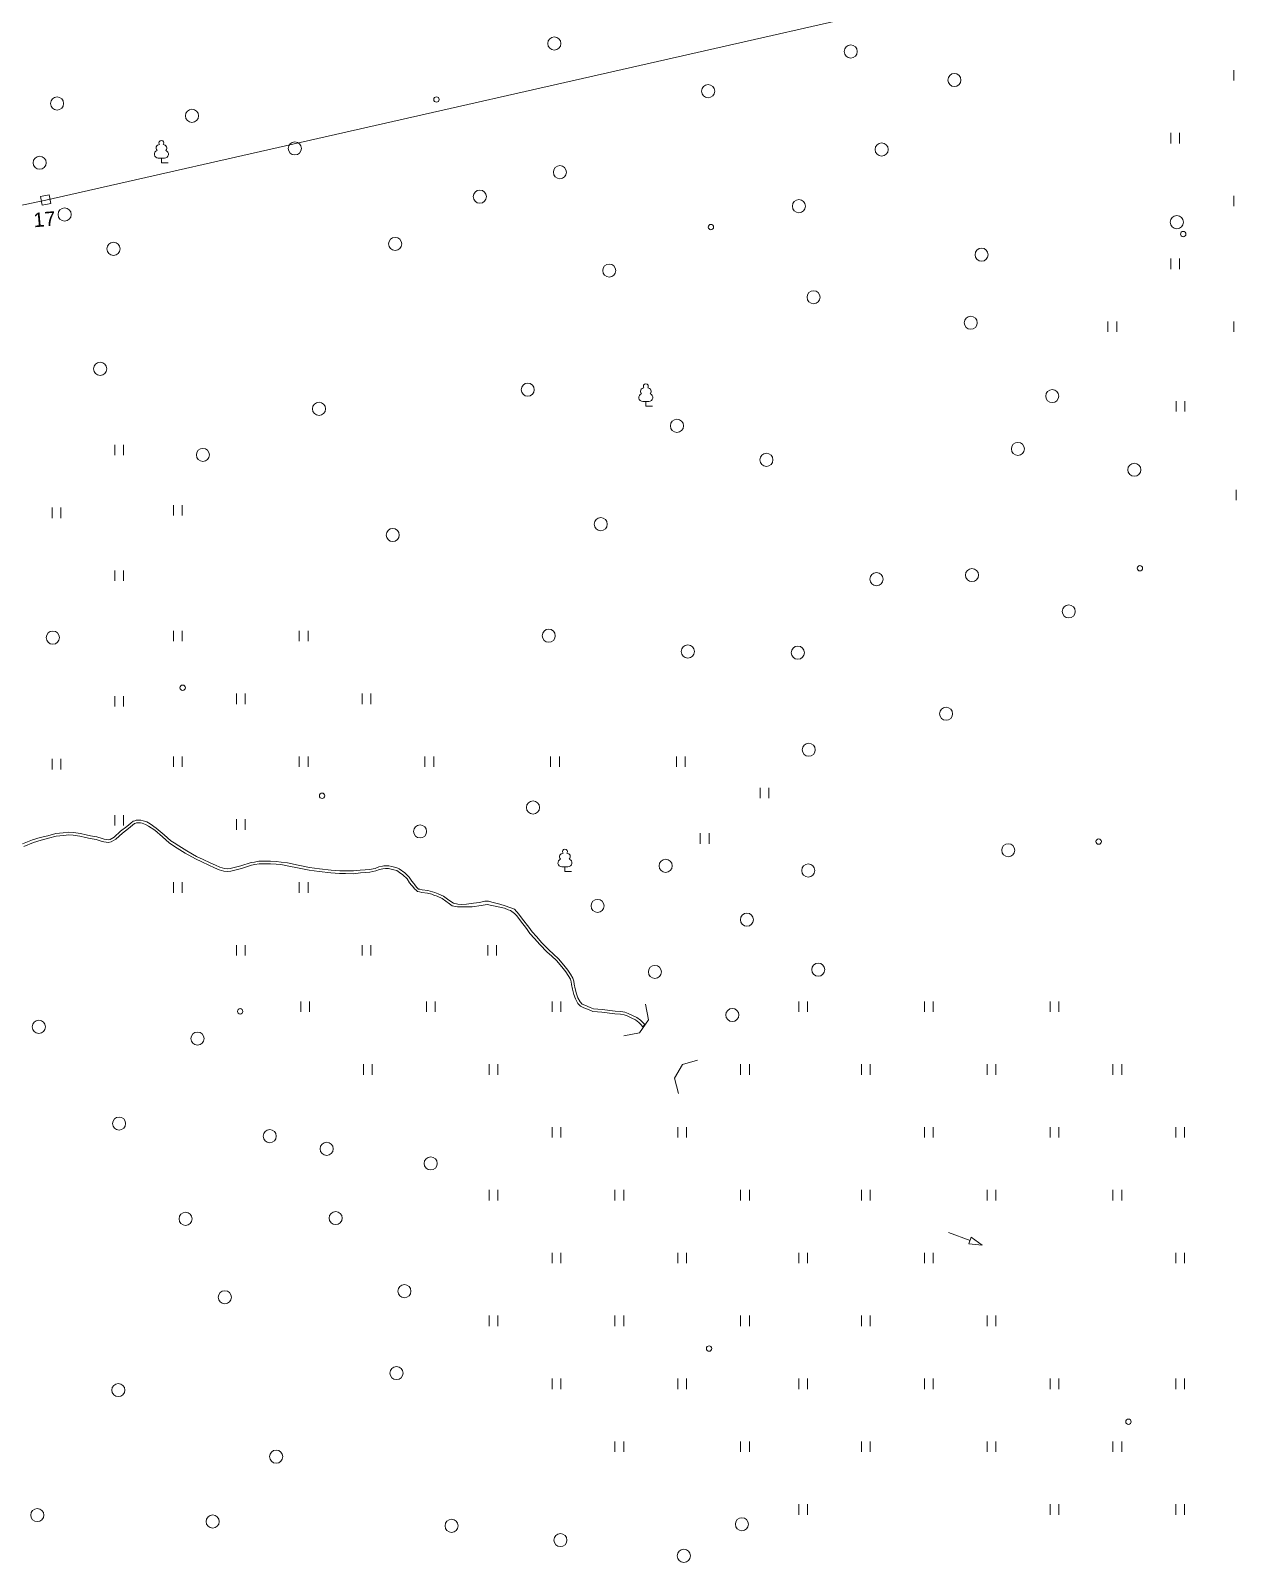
# Model space of a CAD drawing. Extents: x 1000 to 4000, y -4000 to -1000.
# Drawn here: x 3261.3 to 3530.1, y -3646.4 to -3305.1 of the extents above; entities that cross this region are included whole.
import ezdxf
from ezdxf.enums import TextEntityAlignment as Align

# ---------------------------------------------------------------- set-up
doc = ezdxf.new("R2010")
doc.units = 0
doc.header["$MEASUREMENT"] = 0
doc.layers.get('0').update_dxf_attribs({"linetype": 'CONTINUOUS'})
for name, color, linetype in [('18', 7, 'CONTINUOUS'), ('19', 7, 'CONTINUOUS'), ('30', 7, 'CONTINUOUS')]:
    doc.layers.add(name, color=color, linetype=linetype)
doc.styles.add('ARIAL', font='arial.ttf')

msp = doc.modelspace()

# ---------------------------------------------------------------- linework, layer by layer
at = {"color": 253, "linetype": 'Continuous', "lineweight": 0}
for p, q in [((3290.43, -3334.63), (3290.43, -3333.55)), ((3290.43, -3334.63), (3291.93, -3334.63)), ((3263.49, -3342.07), (3265.46, -3341.72)), ((3263.84, -3344.03), (3263.49, -3342.07)), ((3263.84, -3344.03), (3265.81, -3343.69)), ((3264.65, -3342.88), (3264.65, -3342.88)), ((3265.81, -3343.69), (3265.46, -3341.72)), ((3398.34, -3388.84), (3398.34, -3387.76)), ((3398.34, -3388.84), (3399.84, -3388.84)), ((3380.32, -3492.51), (3380.32, -3491.43)), ((3380.32, -3492.51), (3381.82, -3492.51)), ((3398.93, -3525.52), (3398.3, -3522.05)), ((3393.46, -3529.06), (3396.93, -3528.43)), ((3396.93, -3528.43), (3398.93, -3525.52)), ((3409.88, -3534.55), (3406.48, -3535.46)), ((3406.48, -3535.46), (3404.71, -3538.51)), ((3404.71, -3538.51), (3405.62, -3541.92)), ((3465.75, -3572.92), (3470.57, -3574.7)), ((3470.84, -3573.97), (3470.3, -3575.44)), ((3470.3, -3575.44), (3473.25, -3575.7)), ((3473.25, -3575.7), (3470.84, -3573.97))]:
    msp.add_line(p, q, dxfattribs=at)
for points in [[(3529.3, -3316.26), (3529.3, -3313.92)], [(3515.3, -3330.26), (3515.3, -3327.92)], [(3517.25, -3327.92), (3517.25, -3330.26)], [(3289.74, -3333.55), (3291.11, -3333.55)], [(3529.3, -3344.26), (3529.3, -3341.92)], [(3515.3, -3358.26), (3515.3, -3355.92)], [(3517.25, -3355.92), (3517.25, -3358.26)], [(3501.3, -3372.26), (3501.3, -3369.92)], [(3503.25, -3369.92), (3503.25, -3372.26)], [(3529.3, -3372.26), (3529.3, -3369.92)], [(3397.65, -3387.76), (3399.01, -3387.76)], [(3516.5, -3390.01), (3516.5, -3387.67)], [(3518.45, -3387.67), (3518.45, -3390.01)], [(3280.07, -3399.73), (3280.07, -3397.39)], [(3282.02, -3397.39), (3282.02, -3399.73)], [(3529.83, -3409.78), (3529.83, -3407.44)], [(3266.07, -3413.73), (3266.07, -3411.39)], [(3268.03, -3411.39), (3268.03, -3413.73)], [(3293.14, -3413.2), (3293.14, -3410.86)], [(3295.09, -3410.86), (3295.09, -3413.2)], [(3280.07, -3427.73), (3280.07, -3425.39)], [(3282.02, -3425.39), (3282.02, -3427.73)], [(3293.14, -3441.2), (3293.14, -3438.86)], [(3295.09, -3438.86), (3295.09, -3441.2)], [(3321.14, -3441.2), (3321.14, -3438.86)], [(3323.09, -3438.86), (3323.09, -3441.2)], [(3280.07, -3455.73), (3280.07, -3453.39)], [(3282.02, -3453.39), (3282.02, -3455.73)], [(3307.14, -3455.2), (3307.14, -3452.86)], [(3309.09, -3452.86), (3309.09, -3455.2)], [(3335.14, -3455.2), (3335.14, -3452.86)], [(3337.09, -3452.86), (3337.09, -3455.2)], [(3293.14, -3469.2), (3293.14, -3466.86)], [(3295.09, -3466.86), (3295.09, -3469.2)], [(3321.14, -3469.2), (3321.14, -3466.86)], [(3323.09, -3466.86), (3323.09, -3469.2)], [(3349.14, -3469.2), (3349.14, -3466.86)], [(3351.09, -3466.86), (3351.09, -3469.2)], [(3377.14, -3469.2), (3377.14, -3466.86)], [(3379.09, -3466.86), (3379.09, -3469.2)], [(3405.14, -3469.2), (3405.14, -3466.86)], [(3407.09, -3466.86), (3407.09, -3469.2)], [(3266.07, -3469.73), (3266.07, -3467.39)], [(3268.03, -3467.39), (3268.03, -3469.73)], [(3423.8, -3476.15), (3423.8, -3473.81)], [(3425.74, -3473.81), (3425.74, -3476.15)], [(3280.07, -3482.26), (3280.07, -3479.92)], [(3282.02, -3479.92), (3282.02, -3482.26)], [(3307.14, -3483.2), (3307.14, -3480.86)], [(3309.09, -3480.86), (3309.09, -3483.2)], [(3410.47, -3486.31), (3410.47, -3483.97)], [(3412.42, -3483.97), (3412.42, -3486.31)], [(3379.63, -3491.43), (3380.99, -3491.43)], [(3293.14, -3497.2), (3293.14, -3494.86)], [(3295.09, -3494.86), (3295.09, -3497.2)], [(3321.14, -3497.2), (3321.14, -3494.86)], [(3323.09, -3494.86), (3323.09, -3497.2)], [(3307.14, -3511.2), (3307.14, -3508.86)], [(3309.09, -3508.86), (3309.09, -3511.2)], [(3335.14, -3511.2), (3335.14, -3508.86)], [(3337.09, -3508.86), (3337.09, -3511.2)], [(3363.14, -3511.2), (3363.14, -3508.86)], [(3365.09, -3508.86), (3365.09, -3511.2)], [(3321.46, -3523.78), (3321.46, -3521.44)], [(3323.41, -3521.44), (3323.41, -3523.78)], [(3349.46, -3523.78), (3349.46, -3521.44)], [(3351.41, -3521.44), (3351.41, -3523.78)], [(3377.46, -3523.78), (3377.46, -3521.44)], [(3379.41, -3521.44), (3379.41, -3523.78)], [(3432.4, -3523.78), (3432.4, -3521.44)], [(3434.35, -3521.44), (3434.35, -3523.78)], [(3460.4, -3523.78), (3460.4, -3521.44)], [(3462.35, -3521.44), (3462.35, -3523.78)], [(3488.4, -3523.78), (3488.4, -3521.44)], [(3490.35, -3521.44), (3490.35, -3523.78)], [(3335.46, -3537.78), (3335.46, -3535.44)], [(3337.41, -3535.44), (3337.41, -3537.78)], [(3363.46, -3537.78), (3363.46, -3535.44)], [(3365.41, -3535.44), (3365.41, -3537.78)], [(3419.46, -3537.78), (3419.46, -3535.44)], [(3421.41, -3535.44), (3421.41, -3537.78)], [(3446.4, -3537.78), (3446.4, -3535.44)], [(3448.35, -3535.44), (3448.35, -3537.78)], [(3474.4, -3537.78), (3474.4, -3535.44)], [(3476.35, -3535.44), (3476.35, -3537.78)], [(3502.4, -3537.78), (3502.4, -3535.44)], [(3504.35, -3535.44), (3504.35, -3537.78)], [(3377.46, -3551.78), (3377.46, -3549.44)], [(3379.41, -3549.44), (3379.41, -3551.78)], [(3405.46, -3551.78), (3405.46, -3549.44)], [(3407.41, -3549.44), (3407.41, -3551.78)], [(3460.4, -3551.78), (3460.4, -3549.44)], [(3462.35, -3549.44), (3462.35, -3551.78)], [(3488.4, -3551.78), (3488.4, -3549.44)], [(3490.35, -3549.44), (3490.35, -3551.78)], [(3516.4, -3551.78), (3516.4, -3549.44)], [(3518.35, -3549.44), (3518.35, -3551.78)], [(3363.46, -3565.78), (3363.46, -3563.44)], [(3365.41, -3563.44), (3365.41, -3565.78)], [(3391.46, -3565.78), (3391.46, -3563.44)], [(3393.41, -3563.44), (3393.41, -3565.78)], [(3419.46, -3565.78), (3419.46, -3563.44)], [(3421.41, -3563.44), (3421.41, -3565.78)], [(3446.4, -3565.78), (3446.4, -3563.44)], [(3448.35, -3563.44), (3448.35, -3565.78)], [(3474.4, -3565.78), (3474.4, -3563.44)], [(3476.35, -3563.44), (3476.35, -3565.78)], [(3502.4, -3565.78), (3502.4, -3563.44)], [(3504.35, -3563.44), (3504.35, -3565.78)], [(3377.46, -3579.78), (3377.46, -3577.44)], [(3379.41, -3577.44), (3379.41, -3579.78)], [(3405.46, -3579.78), (3405.46, -3577.44)], [(3407.41, -3577.44), (3407.41, -3579.78)], [(3432.4, -3579.78), (3432.4, -3577.44)], [(3434.35, -3577.44), (3434.35, -3579.78)], [(3460.4, -3579.78), (3460.4, -3577.44)], [(3462.35, -3577.44), (3462.35, -3579.78)], [(3516.4, -3579.78), (3516.4, -3577.44)], [(3518.35, -3577.44), (3518.35, -3579.78)], [(3363.46, -3593.78), (3363.46, -3591.44)], [(3365.41, -3591.44), (3365.41, -3593.78)], [(3391.46, -3593.78), (3391.46, -3591.44)], [(3393.41, -3591.44), (3393.41, -3593.78)], [(3419.46, -3593.78), (3419.46, -3591.44)], [(3421.41, -3591.44), (3421.41, -3593.78)], [(3446.4, -3593.78), (3446.4, -3591.44)], [(3448.35, -3591.44), (3448.35, -3593.78)], [(3474.4, -3593.78), (3474.4, -3591.44)], [(3476.35, -3591.44), (3476.35, -3593.78)], [(3377.46, -3607.78), (3377.46, -3605.44)], [(3379.41, -3605.44), (3379.41, -3607.78)], [(3405.46, -3607.78), (3405.46, -3605.44)], [(3407.41, -3605.44), (3407.41, -3607.78)], [(3432.4, -3607.78), (3432.4, -3605.44)], [(3434.35, -3605.44), (3434.35, -3607.78)], [(3460.4, -3607.78), (3460.4, -3605.44)], [(3462.35, -3605.44), (3462.35, -3607.78)], [(3488.4, -3607.78), (3488.4, -3605.44)], [(3490.35, -3605.44), (3490.35, -3607.78)], [(3516.4, -3607.78), (3516.4, -3605.44)], [(3518.35, -3605.44), (3518.35, -3607.78)], [(3391.46, -3621.78), (3391.46, -3619.44)], [(3393.41, -3619.44), (3393.41, -3621.78)], [(3419.46, -3621.78), (3419.46, -3619.44)], [(3421.41, -3619.44), (3421.41, -3621.78)], [(3446.4, -3621.78), (3446.4, -3619.44)], [(3448.35, -3619.44), (3448.35, -3621.78)], [(3474.4, -3621.78), (3474.4, -3619.44)], [(3476.35, -3619.44), (3476.35, -3621.78)], [(3502.4, -3621.78), (3502.4, -3619.44)], [(3504.35, -3619.44), (3504.35, -3621.78)], [(3432.4, -3635.78), (3432.4, -3633.44)], [(3434.35, -3633.44), (3434.35, -3635.78)], [(3488.4, -3635.78), (3488.4, -3633.44)], [(3490.35, -3633.44), (3490.35, -3635.78)], [(3516.4, -3635.78), (3516.4, -3633.44)], [(3518.35, -3633.44), (3518.35, -3635.78)]]:
    msp.add_lwpolyline(points, dxfattribs=at)
for centre, radius in [((3377.96, -3308.02), 1.46), ((3444, -3309.79), 1.46), ((3467.09, -3316.15), 1.46), ((3267.18, -3321.37), 1.46), ((3351.7, -3320.49), 0.6), ((3412.22, -3318.64), 1.46), ((3297.24, -3324.13), 1.46), ((3320.16, -3331.38), 1.46), ((3450.88, -3331.64), 1.46), ((3263.31, -3334.58), 1.46), ((3379.21, -3336.69), 1.46), ((3361.37, -3342.13), 1.46), ((3432.45, -3344.25), 1.46), ((3268.87, -3346.1), 1.46), ((3516.64, -3347.81), 1.46), ((3412.85, -3348.91), 0.6), ((3518.06, -3350.47), 0.6), ((3279.75, -3353.75), 1.46), ((3342.51, -3352.66), 1.46), ((3473.15, -3355.06), 1.46), ((3390.19, -3358.61), 1.46), ((3435.71, -3364.55), 1.46), ((3470.73, -3370.23), 1.46), ((3276.78, -3380.5), 1.46), ((3372.04, -3385.14), 1.46), ((3488.88, -3386.57), 1.46), ((3325.54, -3389.41), 1.46), ((3405.28, -3393.2), 1.46), ((3299.68, -3399.68), 1.46), ((3481.24, -3398.33), 1.46), ((3425.21, -3400.76), 1.46), ((3507.17, -3402.98), 1.46), ((3388.3, -3415.09), 1.46), ((3341.97, -3417.52), 1.46), ((3449.73, -3427.36), 1.46), ((3471, -3426.44), 1.46), ((3508.42, -3424.92), 0.6), ((3492.55, -3434.54), 1.46), ((3266.25, -3440.38), 1.46), ((3376.72, -3439.95), 1.46), ((3407.7, -3443.46), 1.46), ((3432.21, -3443.73), 1.46), ((3295.17, -3451.54), 0.6), ((3465.23, -3457.33), 1.46), ((3434.64, -3465.35), 1.46), ((3326.22, -3475.62), 0.6), ((3373.21, -3478.22), 1.46), ((3348.05, -3483.56), 1.46), ((3479.08, -3487.75), 1.46), ((3499.23, -3485.82), 0.6), ((3402.76, -3491.23), 1.46), ((3434.53, -3492.26), 1.46), ((3387.6, -3500.15), 1.46), ((3420.87, -3503.22), 1.46), ((3400.37, -3514.86), 1.46), ((3436.75, -3514.35), 1.46), ((3307.97, -3523.64), 0.6), ((3417.62, -3524.45), 1.46), ((3263.12, -3527.09), 1.46), ((3298.48, -3529.71), 1.46), ((3281, -3548.65), 1.46), ((3314.56, -3551.46), 1.46), ((3327.25, -3554.28), 1.46), ((3350.42, -3557.52), 1.46), ((3295.81, -3569.87), 1.46), ((3329.25, -3569.7), 1.46), ((3304.55, -3587.34), 1.46), ((3344.56, -3585.99), 1.46), ((3412.43, -3598.77), 0.6), ((3342.81, -3604.23), 1.46), ((3280.83, -3608.02), 1.46), ((3505.86, -3615.07), 0.6), ((3316, -3622.85), 1.46), ((3262.78, -3635.87), 1.46), ((3301.85, -3637.31), 1.46), ((3355.07, -3638.26), 1.46), ((3419.75, -3637.91), 1.46), ((3379.32, -3641.43), 1.46), ((3406.81, -3644.94), 1.46)]:
    msp.add_circle(centre, radius, dxfattribs=at)
for centre, radius, start, end in [((3289.99, -3331.29), 0.754, 88.1329, 226.6634), ((3290.43, -3330.18), 0.545, 90, 220.5003), ((3290.43, -3330.18), 0.545, 319.4997, 90), ((3290.87, -3331.29), 0.754, 313.3366, 91.8671), ((3289.75, -3332.67), 0.879, 108.3532, 269.3875), ((3291.11, -3332.67), 0.879, 269.6098, 71.6468), ((3397.9, -3385.5), 0.754, 88.1329, 226.6634), ((3398.34, -3384.39), 0.545, 90, 220.5003), ((3398.34, -3384.39), 0.545, 319.4997, 90), ((3398.78, -3385.5), 0.754, 313.3366, 91.8671), ((3397.66, -3386.88), 0.879, 108.3532, 269.3875), ((3399.02, -3386.88), 0.879, 269.6098, 71.6468), ((3380.32, -3488.06), 0.545, 90, 220.5003), ((3380.32, -3488.06), 0.545, 319.4997, 90), ((3379.64, -3490.55), 0.879, 108.3532, 269.3875), ((3379.88, -3489.17), 0.754, 88.1329, 226.6634), ((3380.76, -3489.17), 0.754, 313.3366, 91.8671), ((3381, -3490.55), 0.879, 269.6098, 71.6468)]:
    msp.add_arc(centre, radius, start, end, dxfattribs=at)
at = {"layer": '18', "color": 253, "linetype": 'Continuous', "lineweight": 0}
for p, q in [((3264.65, -3342.88), (3530.12, -3282.71)), ((3000, -3399.62), (3264.65, -3342.88))]:
    msp.add_line(p, q, dxfattribs=at)
at = {"layer": '30', "color": 253, "linetype": 'Continuous', "lineweight": 0}
for p, q in [((3265.14, -3484.51), (3266.91, -3484.05)), ((3266.91, -3484.05), (3268.55, -3483.86)), ((3268.55, -3483.86), (3269.81, -3483.73)), ((3269.81, -3483.73), (3270.84, -3483.8)), ((3270.84, -3483.8), (3272.39, -3484.05)), ((3272.39, -3484.05), (3273.68, -3484.34)), ((3279.93, -3484.8), (3281.35, -3483.51)), ((3281.74, -3483.96), (3280.29, -3485.28)), ((3281.35, -3483.51), (3282.7, -3482.45)), ((3283.07, -3482.92), (3281.74, -3483.96)), ((3282.7, -3482.45), (3283.63, -3481.71)), ((3284.01, -3482.17), (3283.07, -3482.92)), ((3283.63, -3481.71), (3284.14, -3481.29)), ((3284.45, -3481.82), (3284.01, -3482.17)), ((3284.14, -3481.29), (3284.5, -3481.16)), ((3284.7, -3481.72), (3284.45, -3481.82)), ((3284.5, -3481.16), (3284.79, -3481.06)), ((3284.9, -3481.66), (3284.7, -3481.72)), ((3284.79, -3481.06), (3285.3, -3481.03)), ((3285.32, -3481.63), (3284.9, -3481.66)), ((3285.3, -3481.03), (3285.82, -3481.03)), ((3285.75, -3481.63), (3285.32, -3481.63)), ((3286.16, -3481.73), (3285.75, -3481.63)), ((3285.82, -3481.03), (3286.34, -3481.16)), ((3286.92, -3481.99), (3286.16, -3481.73)), ((3286.34, -3481.16), (3287.17, -3481.45)), ((3287.59, -3482.4), (3286.92, -3481.99)), ((3287.17, -3481.45), (3287.92, -3481.9)), ((3288.93, -3483.31), (3287.59, -3482.4)), ((3287.92, -3481.9), (3289.29, -3482.83)), ((3290.67, -3484.73), (3288.93, -3483.31)), ((3289.29, -3482.83), (3291.06, -3484.28)), ((3259.52, -3486.34), (3261.71, -3485.44)), ((3261.91, -3486), (3259.75, -3486.89)), ((3261.71, -3485.44), (3263.45, -3484.92)), ((3263.61, -3485.5), (3261.91, -3486)), ((3263.45, -3484.92), (3265.14, -3484.51)), ((3265.28, -3485.09), (3263.61, -3485.5)), ((3267.02, -3484.64), (3265.28, -3485.09)), ((3268.62, -3484.46), (3267.02, -3484.64)), ((3269.82, -3484.33), (3268.62, -3484.46)), ((3270.77, -3484.39), (3269.82, -3484.33)), ((3272.27, -3484.64), (3270.77, -3484.39)), ((3273.55, -3484.93), (3272.27, -3484.64)), ((3274.54, -3485.13), (3273.55, -3484.93)), ((3273.68, -3484.34), (3274.64, -3484.54)), ((3275.92, -3485.35), (3274.54, -3485.13)), ((3274.64, -3484.54), (3276.06, -3484.76)), ((3277.03, -3485.72), (3275.92, -3485.35)), ((3276.06, -3484.76), (3277.22, -3485.15)), ((3277.57, -3485.9), (3277.03, -3485.72)), ((3277.22, -3485.15), (3277.7, -3485.31)), ((3278.1, -3485.97), (3277.57, -3485.9)), ((3277.7, -3485.31), (3278.19, -3485.38)), ((3278.59, -3486.05), (3278.1, -3485.97)), ((3278.19, -3485.38), (3278.57, -3485.44)), ((3278.57, -3485.44), (3278.99, -3485.34)), ((3279.22, -3485.91), (3278.59, -3486.05)), ((3278.99, -3485.34), (3279.93, -3484.8)), ((3280.29, -3485.28), (3279.22, -3485.91)), ((3292.17, -3486.11), (3290.67, -3484.73)), ((3291.06, -3484.28), (3292.54, -3485.63)), ((3292.92, -3486.61), (3292.17, -3486.11)), ((3292.54, -3485.63), (3293.25, -3486.12)), ((3293.96, -3487.3), (3292.92, -3486.61)), ((3293.25, -3486.12), (3294.28, -3486.79)), ((3295.75, -3488.41), (3293.96, -3487.3)), ((3294.28, -3486.79), (3296.06, -3487.89)), ((3298.01, -3489.68), (3295.75, -3488.41)), ((3296.06, -3487.89), (3298.28, -3489.15)), ((3299.46, -3490.36), (3298.01, -3489.68)), ((3298.28, -3489.15), (3299.72, -3489.82)), ((3301.01, -3491.11), (3299.46, -3490.36)), ((3299.72, -3489.82), (3301.27, -3490.56)), ((3301.27, -3490.56), (3302.46, -3491.11)), ((3308.1, -3491.24), (3310.39, -3490.5)), ((3310.39, -3490.5), (3311.16, -3490.37)), ((3311.26, -3490.96), (3310.53, -3491.08)), ((3311.16, -3490.37), (3312.16, -3490.21)), ((3312.22, -3490.81), (3311.26, -3490.96)), ((3312.16, -3490.21), (3313.26, -3490.18)), ((3313.26, -3490.78), (3312.22, -3490.81)), ((3313.26, -3490.18), (3314.71, -3490.21)), ((3314.7, -3490.81), (3313.26, -3490.78)), ((3315.96, -3490.84), (3314.7, -3490.81)), ((3314.71, -3490.21), (3316, -3490.24)), ((3317.05, -3490.96), (3315.96, -3490.84)), ((3316, -3490.24), (3317.13, -3490.37)), ((3318.81, -3491.27), (3317.05, -3490.96)), ((3317.13, -3490.37), (3318.51, -3490.59)), ((3318.51, -3490.59), (3320.87, -3491.08)), ((3302.22, -3491.66), (3301.01, -3491.11)), ((3303.26, -3492.1), (3302.22, -3491.66)), ((3302.46, -3491.11), (3303.46, -3491.53)), ((3304.35, -3492.41), (3303.26, -3492.1)), ((3303.46, -3491.53), (3304.46, -3491.82)), ((3305.22, -3492.49), (3304.35, -3492.41)), ((3304.46, -3491.82), (3305.2, -3491.88)), ((3305.2, -3491.88), (3305.75, -3491.79)), ((3305.87, -3492.38), (3305.22, -3492.49)), ((3305.75, -3491.79), (3308.1, -3491.24)), ((3308.26, -3491.82), (3305.87, -3492.38)), ((3310.53, -3491.08), (3308.26, -3491.82)), ((3320.75, -3491.67), (3318.81, -3491.27)), ((3323.31, -3492.15), (3320.75, -3491.67)), ((3320.87, -3491.08), (3323.41, -3491.56)), ((3325.59, -3492.48), (3323.31, -3492.15)), ((3323.41, -3491.56), (3325.67, -3491.89)), ((3328.16, -3492.77), (3325.59, -3492.48)), ((3325.67, -3491.89), (3328.21, -3492.18)), ((3330.12, -3492.94), (3328.16, -3492.77)), ((3328.21, -3492.18), (3330.15, -3492.34)), ((3331.43, -3492.94), (3330.12, -3492.94)), ((3330.15, -3492.34), (3331.44, -3492.34)), ((3333.24, -3492.97), (3331.43, -3492.94)), ((3331.44, -3492.34), (3333.21, -3492.37)), ((3333.21, -3492.37), (3334.72, -3492.18)), ((3334.77, -3492.77), (3333.24, -3492.97)), ((3334.72, -3492.18), (3335.82, -3492.14)), ((3335.86, -3492.74), (3334.77, -3492.77)), ((3335.82, -3492.14), (3336.75, -3492.05)), ((3336.84, -3492.64), (3335.86, -3492.74)), ((3336.75, -3492.05), (3338.06, -3491.79)), ((3338.23, -3492.37), (3336.84, -3492.64)), ((3338.06, -3491.79), (3338.87, -3491.47)), ((3339.05, -3492.04), (3338.23, -3492.37)), ((3338.87, -3491.47), (3339.68, -3491.27)), ((3339.76, -3491.87), (3339.05, -3492.04)), ((3339.68, -3491.27), (3339.97, -3491.24)), ((3340.37, -3491.84), (3339.76, -3491.87)), ((3339.97, -3491.24), (3340.35, -3491.24)), ((3340.35, -3491.24), (3339.97, -3491.24)), ((3339.97, -3491.24), (3341.09, -3491.24)), ((3341.05, -3491.84), (3340.37, -3491.84)), ((3341.62, -3491.93), (3341.05, -3491.84)), ((3341.09, -3491.24), (3341.74, -3491.34)), ((3342.19, -3492.08), (3341.62, -3491.93)), ((3341.74, -3491.34), (3342.35, -3491.5)), ((3342.84, -3492.28), (3342.19, -3492.08)), ((3342.35, -3491.5), (3343.09, -3491.73)), ((3343.49, -3492.67), (3342.84, -3492.28)), ((3343.09, -3491.73), (3343.41, -3491.86)), ((3343.41, -3491.86), (3344.63, -3492.78)), ((3344.24, -3493.24), (3343.49, -3492.67)), ((3345.17, -3494.14), (3344.24, -3493.24)), ((3344.63, -3492.78), (3345.63, -3493.75)), ((3345.73, -3494.98), (3345.17, -3494.14)), ((3345.63, -3493.75), (3346.21, -3494.62)), ((3346.17, -3495.52), (3345.73, -3494.98)), ((3346.45, -3495.86), (3346.17, -3495.52)), ((3346.21, -3494.62), (3346.63, -3495.14)), ((3346.83, -3496.38), (3346.45, -3495.86)), ((3346.63, -3495.14), (3346.92, -3495.49)), ((3347.15, -3496.67), (3346.83, -3496.38)), ((3346.92, -3495.49), (3347.28, -3495.98)), ((3347.45, -3496.97), (3347.15, -3496.67)), ((3347.28, -3495.98), (3347.57, -3496.24)), ((3347.91, -3497.02), (3347.45, -3496.97)), ((3347.57, -3496.24), (3347.73, -3496.4)), ((3347.73, -3496.4), (3348.02, -3496.43)), ((3348.41, -3497.15), (3347.91, -3497.02)), ((3348.02, -3496.43), (3348.53, -3496.56)), ((3349.68, -3497.34), (3348.41, -3497.15)), ((3348.53, -3496.56), (3349.79, -3496.75)), ((3350.66, -3497.55), (3349.68, -3497.34)), ((3349.79, -3496.75), (3350.82, -3496.98)), ((3351.15, -3497.73), (3350.66, -3497.55)), ((3350.82, -3496.98), (3351.37, -3497.17)), ((3351.84, -3498.01), (3351.15, -3497.73)), ((3351.37, -3497.17), (3352.08, -3497.46)), ((3352.08, -3497.46), (3353.24, -3498.01)), ((3352.94, -3498.53), (3351.84, -3498.01)), ((3353.8, -3499.11), (3352.94, -3498.53)), ((3353.24, -3498.01), (3354.15, -3498.62)), ((3354.58, -3499.69), (3353.8, -3499.11)), ((3354.15, -3498.62), (3354.92, -3499.2)), ((3355.23, -3500.11), (3354.58, -3499.69)), ((3354.92, -3499.2), (3355.47, -3499.55)), ((3356.39, -3500.38), (3355.23, -3500.11)), ((3355.47, -3499.55), (3356.47, -3499.78)), ((3359.64, -3500.35), (3356.39, -3500.38)), ((3356.47, -3499.78), (3357.28, -3499.81)), ((3357.28, -3499.81), (3358.4, -3499.75)), ((3358.4, -3499.75), (3359.95, -3499.55)), ((3361.65, -3500.08), (3359.64, -3500.35)), ((3359.95, -3499.55), (3361.27, -3499.39)), ((3361.27, -3499.39), (3362.5, -3499.1)), ((3362.99, -3499.84), (3361.65, -3500.08)), ((3362.5, -3499.1), (3363.27, -3499.13)), ((3366.86, -3500.67), (3362.99, -3499.84)), ((3363.27, -3499.13), (3364.01, -3499.3)), ((3364.01, -3499.3), (3365.82, -3499.78)), ((3365.82, -3499.78), (3367.04, -3500.1)), ((3367.7, -3500.99), (3366.86, -3500.67)), ((3367.04, -3500.1), (3369.08, -3500.91)), ((3368.2, -3501.18), (3367.7, -3500.99)), ((3369.09, -3501.81), (3368.2, -3501.18)), ((3369.08, -3500.91), (3369.08, -3500.91)), ((3369.08, -3500.91), (3370.06, -3501.99)), ((3369.6, -3502.37), (3369.09, -3501.81)), ((3370.42, -3503.45), (3369.6, -3502.37)), ((3370.06, -3501.99), (3370.9, -3503.09)), ((3371.77, -3505.22), (3370.42, -3503.45)), ((3370.9, -3503.09), (3372.25, -3504.86)), ((3372.52, -3506.27), (3371.77, -3505.22)), ((3372.25, -3504.86), (3372.99, -3505.89)), ((3373.51, -3507.39), (3372.52, -3506.27)), ((3372.99, -3505.89), (3373.96, -3506.99)), ((3374.71, -3508.75), (3373.51, -3507.39)), ((3373.96, -3506.99), (3375.15, -3508.34)), ((3376.38, -3510.45), (3374.71, -3508.75)), ((3375.15, -3508.34), (3376.8, -3510.02)), ((3377.32, -3511.29), (3376.38, -3510.45)), ((3376.8, -3510.02), (3377.72, -3510.85)), ((3378.51, -3512.42), (3377.32, -3511.29)), ((3377.72, -3510.85), (3378.95, -3512.01)), ((3379.93, -3514.09), (3378.51, -3512.42)), ((3378.95, -3512.01), (3380.4, -3513.72)), ((3380.5, -3514.85), (3379.93, -3514.09)), ((3380.4, -3513.72), (3380.98, -3514.49)), ((3381.08, -3515.65), (3380.5, -3514.85)), ((3380.98, -3514.49), (3381.59, -3515.33)), ((3381.53, -3516.48), (3381.08, -3515.65)), ((3381.74, -3517.05), (3381.53, -3516.48)), ((3381.59, -3515.33), (3382.07, -3516.23)), ((3381.8, -3517.65), (3381.74, -3517.05)), ((3382.04, -3518.72), (3381.8, -3517.65)), ((3382.07, -3516.23), (3382.33, -3516.91)), ((3382.33, -3516.91), (3382.4, -3517.55)), ((3382.4, -3517.55), (3382.62, -3518.59)), ((3382.34, -3519.92), (3382.04, -3518.72)), ((3382.69, -3520.86), (3382.34, -3519.92)), ((3382.62, -3518.59), (3382.91, -3519.75)), ((3383.23, -3521.87), (3382.69, -3520.86)), ((3382.91, -3519.75), (3383.23, -3520.62)), ((3383.23, -3520.62), (3383.72, -3521.52)), ((3383.72, -3521.52), (3384.17, -3522.01)), ((3383.81, -3522.5), (3383.23, -3521.87)), ((3384.54, -3522.84), (3383.81, -3522.5)), ((3384.17, -3522.01), (3384.78, -3522.3)), ((3385.71, -3523.33), (3384.54, -3522.84)), ((3384.78, -3522.3), (3385.93, -3522.77)), ((3386.57, -3523.65), (3385.71, -3523.33)), ((3385.93, -3522.77), (3386.71, -3523.06)), ((3387.58, -3523.76), (3386.57, -3523.65)), ((3386.71, -3523.06), (3387.64, -3523.16)), ((3388.58, -3523.85), (3387.58, -3523.76)), ((3387.64, -3523.16), (3388.64, -3523.26)), ((3391.41, -3524.18), (3388.58, -3523.85)), ((3388.64, -3523.26), (3391.48, -3523.58)), ((3392.72, -3524.3), (3391.41, -3524.18)), ((3391.48, -3523.58), (3392.8, -3523.71)), ((3393.49, -3524.42), (3392.72, -3524.3)), ((3392.8, -3523.71), (3393.64, -3523.84)), ((3394.18, -3524.65), (3393.49, -3524.42)), ((3393.64, -3523.84), (3394.41, -3524.09)), ((3395.24, -3525.15), (3394.18, -3524.65)), ((3394.41, -3524.09), (3395.5, -3524.61)), ((3396.02, -3525.54), (3395.24, -3525.15)), ((3395.5, -3524.61), (3396.34, -3525.03)), ((3396.34, -3525.03), (3397.15, -3525.64)), ((3396.76, -3526.1), (3396.02, -3525.54)), ((3397.22, -3526.55), (3396.76, -3526.1)), ((3397.15, -3525.64), (3398.11, -3526.59)), ((3397.68, -3527.07), (3397.22, -3526.55)), ((3398.11, -3526.59), (3397.68, -3527.07))]:
    msp.add_line(p, q, dxfattribs=at)

# ---------------------------------------------------------------- texts
at = {"layer": '19', "color": 253, "lineweight": 0, "style": 'ARIAL'}
msp.add_text('17', height=3.2, rotation=5, dxfattribs=at).set_placement((3264.37, -3347.16), align=Align.MIDDLE_CENTER)

doc.saveas('drawing.dxf')
